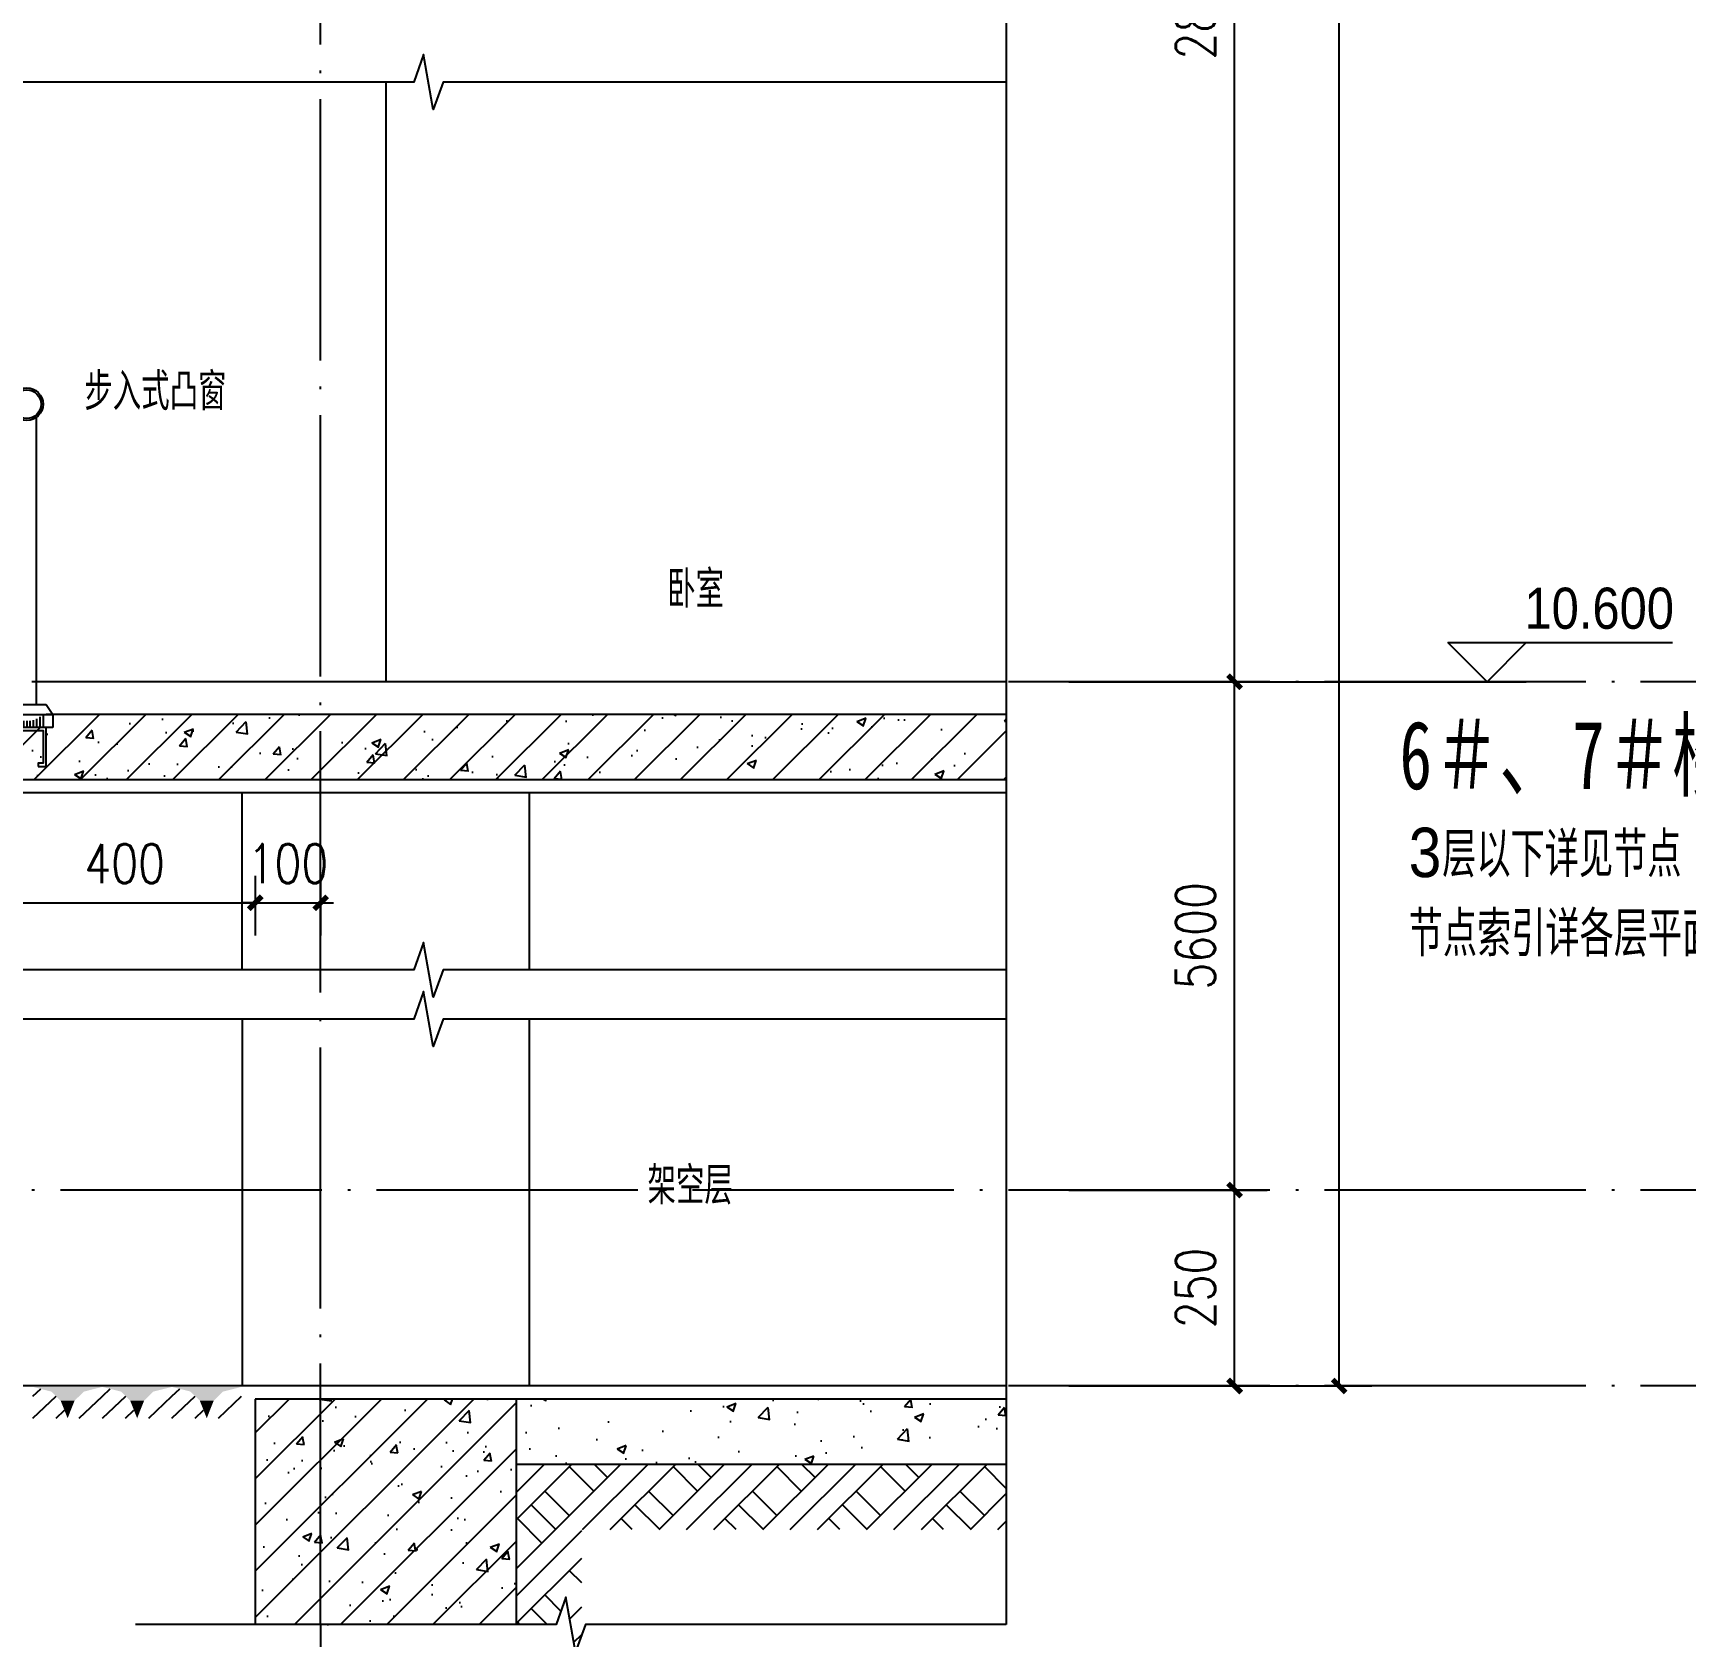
# Model space of a CAD drawing. Extents: x 718358 to 1668613, y -348838 to -159582.
# Drawn here: x 839850 to 842382, y -335415 to -332959 of the extents above; entities that cross this region are included whole.
import ezdxf

# ---------------------------------------------------------------- set-up
doc = ezdxf.new("R2010")
doc.units = 0
doc.header["$LTSCALE"] = 1000
doc.linetypes.add('DOTE', pattern=[2.42, 2, -0.2, 0.02, -0.2])
for name, color, linetype in [('建-可见线', 7, 'Continuous'), ('建-图例填充', 251, 'Continuous'), ('建-墙体', 2, 'Continuous'), ('建-尺寸', 73, 'Continuous'), ('建-房间名', 7, 'Continuous'), ('建-标高', 3, 'Continuous'), ('建-楼梯-护栏', 163, 'Continuous'), ('建-符号', 3, 'Continuous'), ('建-符号说明', 7, 'Continuous'), ('建-轮廓线', 7, 'Continuous'), ('建-轴标', 3, 'Continuous'), ('建-轴网', 14, 'DOTE')]:
    doc.layers.add(name, color=color, linetype=linetype)
doc.styles.add('_TCH_DIM', font='gt单线西文.shx', dxfattribs={"width": 0.8, "bigfont": 'gt单线中文.shx'})
doc.styles.add('_TCH_SPACE', font='gt单线西文.shx', dxfattribs={"width": 0.8, "height": 5, "bigfont": 'gt单线中文.shx'})
doc.styles.add('DIM_FONT', font='SIMPLEX.shx', dxfattribs={"width": 0.8, "bigfont": 'GBCBIG.shx'})
doc.styles.add('黑体字', font='simhei.ttf', dxfattribs={"width": 0.7})
doc.dimstyles.new('DIMN20', dxfattribs={"dimscale": 0.2, "dimtxt": 300, "dimasz": 100, "dimexe": 250, "dimexo": 300, "dimgap": 150, "dimtad": 1, "dimdec": 0, "dimzin": 0, "dimdsep": 46, "dimtxsty": 'DIM_FONT', "dimblk": 'ARCHTICK', "dimcen": 0.09, "dimdle": 1, "dimclrt": 7, "dimazin": 2, "dimtfac": 1, "dimtdec": 0, "dimtix": 1, "dimtmove": 2, "dimatfit": 3, "dimldrblk": 'ARCHTICK', "dimfxl": 1, "dimtolj": 1, "dimtzin": 0, "dimarcsym": 0})

# ---------------------------------------------------------------- blocks, each defined once
blk = doc.blocks.new('A$C7DA27D25')
for p, q in [((25, 95), (25, 535)), ((55, 95), (55, 535)), ((10, 95), (0, 80)), ((0, 80), (0, 60)), ((0, 80), (80, 80)), ((10, 95), (70, 95)), ((15, 80), (15, 60)), ((20, 76.1), (20, 60)), ((60, 76.1), (60, 60)), ((65, 80), (65, 60)), ((70, 95), (80, 80)), ((80, 80), (80, 60)), ((80, 60), (0, 60)), ((15, 75), (15, 70)), ((15, 65), (15, 60)), ((25, 73.2), (25, 60)), ((30, 71.3), (30, 60)), ((35, 70.2), (35, 60)), ((40, 69.9), (40, 60)), ((45, 70.2), (45, 60)), ((50, 71.3), (50, 60)), ((55, 73.2), (55, 60)), ((65, 75), (65, 70)), ((65, 65), (65, 60))]:
    blk.add_line(p, q)
blk.add_lwpolyline([(57.5, 0), (70, 0), (70, 60), (10, 60), (10, 0), (22.5, 0), (22.5, 5), (15, 5), (15, 55), (65, 55), (65, 5), (57.5, 5)], close=True)
for radius in [25, 22]:
    blk.add_circle((40, 555), radius)
blk = doc.blocks.new('$LinePat$00000015')
for p, q in [((0, -90), (71, -19)), ((0, -300), (211, -89)), ((420, -300), (630, -90)), ((210, -300), (286, -224))]:
    blk.add_line(p, q)
for points in [[(0, 0), (630, 0), (168, -45), (462, -45)], [(168, -45), (462, -45), (252, -132), (378, -132)], [(252, -132), (378, -132), (315, -300)]]:
    blk.add_solid(points)
blk = doc.blocks.new('_ArchTick')
at = {"color": 0, "linetype": 'ByBlock', "const_width": 0.4}
blk.add_lwpolyline([(-0.5, -0.5), (0.5, 0.5)], dxfattribs=at)
blk = doc.blocks.new('*D1410')
at = {"layer": 'Defpoints', "color": 0, "transparency": 16777216}
for p in [(841376.5, -334730.5), (841690.3, -334730.5), (841376.5, -335030.5)]:
    blk.add_point(p, dxfattribs=at)
at = {"layer": '建-尺寸', "color": 0, "lineweight": -2, "transparency": 16777216}
for p, q in [((841436.5, -334730.5), (841740.3, -334730.5)), ((841690.3, -335030.7), (841690.3, -334730.3)), ((841436.5, -335030.5), (841740.3, -335030.5))]:
    blk.add_line(p, q, dxfattribs=at)
at = {"layer": '建-尺寸', "color": 0, "lineweight": -2, "transparency": 16777216, "xscale": 20, "yscale": 20, "zscale": 20}
for p, rotation in [((841690.3, -334730.5), 90), ((841690.3, -335030.5), 270)]:
    blk.add_blockref('_ArchTick', p, dxfattribs=dict(at, rotation=rotation))
at = {"layer": '建-尺寸', "color": 7, "transparency": 16777216, "insert": (841630.3, -334880.5), "char_height": 60, "attachment_point": 5, "rotation": 90, "style": 'DIM_FONT'}
blk.add_mtext('\\A1;250', dxfattribs=at)
blk = doc.blocks.new('*D1411')
at = {"layer": 'Defpoints', "color": 0, "transparency": 16777216}
for p in [(841376.5, -333951.9), (841690.3, -333951.9), (841376.5, -334730.5)]:
    blk.add_point(p, dxfattribs=at)
at = {"layer": '建-尺寸', "color": 0, "lineweight": -2, "transparency": 16777216}
for p, q in [((841436.5, -333951.9), (841740.3, -333951.9)), ((841690.3, -334730.7), (841690.3, -333951.7)), ((841436.5, -334730.5), (841740.3, -334730.5))]:
    blk.add_line(p, q, dxfattribs=at)
at = {"layer": '建-尺寸', "color": 0, "lineweight": -2, "transparency": 16777216, "xscale": 20, "yscale": 20, "zscale": 20}
for p, rotation in [((841690.3, -333951.9), 90), ((841690.3, -334730.5), 270)]:
    blk.add_blockref('_ArchTick', p, dxfattribs=dict(at, rotation=rotation))
at = {"layer": '建-尺寸', "color": 7, "transparency": 16777216, "insert": (841630.3, -334341.2), "char_height": 60, "attachment_point": 5, "rotation": 90, "style": 'DIM_FONT'}
blk.add_mtext('\\A1;5600', dxfattribs=at)
blk = doc.blocks.new('*D1412')
at = {"layer": 'Defpoints', "color": 0, "transparency": 16777216}
for p in [(841376.5, -331881.6), (841690.3, -331881.6), (841376.5, -333951.9)]:
    blk.add_point(p, dxfattribs=at)
at = {"layer": '建-尺寸', "color": 0, "lineweight": -2, "transparency": 16777216}
for p, q in [((841436.5, -331881.6), (841740.3, -331881.6)), ((841690.3, -333952.1), (841690.3, -331881.4)), ((841436.5, -333951.9), (841740.3, -333951.9))]:
    blk.add_line(p, q, dxfattribs=at)
at = {"layer": '建-尺寸', "color": 0, "lineweight": -2, "transparency": 16777216, "xscale": 20, "yscale": 20, "zscale": 20}
for p, rotation in [((841690.3, -331881.6), 90), ((841690.3, -333951.9), 270)]:
    blk.add_blockref('_ArchTick', p, dxfattribs=dict(at, rotation=rotation))
at = {"layer": '建-尺寸', "color": 7, "transparency": 16777216, "insert": (841630.3, -332916.8), "char_height": 60, "attachment_point": 5, "rotation": 90, "style": 'DIM_FONT'}
blk.add_mtext('\\A1;2800', dxfattribs=at)
blk = doc.blocks.new('*D1421')
at = {"layer": 'Defpoints', "color": 0, "transparency": 16777216}
for p in [(841376.5, -322241), (841850.3, -322241), (841376.5, -335030.5)]:
    blk.add_point(p, dxfattribs=at)
at = {"layer": '建-尺寸', "color": 0, "lineweight": -2, "transparency": 16777216}
for p, q in [((841436.5, -322241), (841900.3, -322241)), ((841850.3, -335030.7), (841850.3, -322240.8)), ((841436.5, -335030.5), (841900.3, -335030.5))]:
    blk.add_line(p, q, dxfattribs=at)
at = {"layer": '建-尺寸', "color": 0, "lineweight": -2, "transparency": 16777216, "xscale": 20, "yscale": 20, "zscale": 20}
for p, rotation in [((841850.3, -322241), 90), ((841850.3, -335030.5), 270)]:
    blk.add_blockref('_ArchTick', p, dxfattribs=dict(at, rotation=rotation))
at = {"layer": '建-尺寸', "color": 7, "transparency": 16777216, "insert": (841788.3, -328635.8), "char_height": 60, "attachment_point": 5, "rotation": 90, "style": 'DIM_FONT'}
blk.add_mtext('\\A1;祥各栋立面图', dxfattribs=at)
blk = doc.blocks.new('*D2887')
at = {"layer": 'Defpoints', "color": 0, "transparency": 16777216}
for p in [(840190.2, -334189), (840290.3, -334189), (840290.3, -334290.5)]:
    blk.add_point(p, dxfattribs=at)
at = {"layer": '建-尺寸', "color": 0, "lineweight": -2, "transparency": 16777216}
for p, q in [((840190.2, -334249), (840190.2, -334340.5)), ((840290.3, -334249), (840290.3, -334340.5)), ((840190.2, -334290.5), (840170.2, -334290.5)), ((840190.2, -334290.5), (840290.3, -334290.5)), ((840290.3, -334290.5), (840310.3, -334290.5))]:
    blk.add_line(p, q, dxfattribs=at)
at = {"layer": '建-尺寸', "color": 0, "lineweight": -2, "transparency": 16777216, "xscale": 20, "yscale": 20, "zscale": 20}
for p, rotation in [((840190.2, -334290.5), 6.247534098058338e-05), ((840290.3, -334290.5), 180.000062475341)]:
    blk.add_blockref('_ArchTick', p, dxfattribs=dict(at, rotation=rotation))
at = {"layer": '建-尺寸', "color": 7, "transparency": 16777216, "insert": (840240.3, -334230.5), "char_height": 60, "attachment_point": 5, "rotation": 0.0001, "style": 'DIM_FONT'}
blk.add_mtext('\\A1;100', dxfattribs=at)
blk = doc.blocks.new('*D2888')
at = {"layer": 'Defpoints', "color": 0, "transparency": 16777216}
for p in [(839790.2, -334189), (840190.2, -334189), (840190.2, -334290.5)]:
    blk.add_point(p, dxfattribs=at)
at = {"layer": '建-尺寸', "color": 0, "lineweight": -2, "transparency": 16777216}
for p, q in [((839790.2, -334249), (839790.2, -334340.5)), ((840190.2, -334249), (840190.2, -334340.5)), ((839790, -334290.5), (840190.4, -334290.5))]:
    blk.add_line(p, q, dxfattribs=at)
at = {"layer": '建-尺寸', "color": 0, "lineweight": -2, "transparency": 16777216, "xscale": 20, "yscale": 20, "zscale": 20}
for p, rotation in [((839790.2, -334290.5), 180.0000624753453), ((840190.2, -334290.5), 6.247534528695654e-05)]:
    blk.add_blockref('_ArchTick', p, dxfattribs=dict(at, rotation=rotation))
at = {"layer": '建-尺寸', "color": 7, "transparency": 16777216, "insert": (839990.2, -334230.5), "char_height": 60, "attachment_point": 5, "rotation": 0.0001, "style": 'DIM_FONT'}
blk.add_mtext('\\A1;400', dxfattribs=at)

msp = doc.modelspace()

# ---------------------------------------------------------------- hatches: boundary and pattern name
at = {"layer": '建-图例填充'}
h = msp.add_hatch(dxfattribs=at)
h.set_pattern_fill('钢筋混凝土', color=256, scale=20, style=0)
h.set_pattern_definition([(45, (-621.426, 0), (-35.355339, 35.355339), []), (50, (-621.43, 0), (143.452037, -12.550427), [15, -165]), (355, (-621.43, 0), (-27.750267, 150.438427), [12, -132]), (100.4514, (-609.47, -1.05), (115.701876, 137.887908), [12.748038, -140.228422]), (46.1842, (-621.43, 40), (213.44821, -33.103803), [22.5, -247.5]), (96.6356, (-603.64, 37.24), (186.93254, 194.823574), [19.12206, -210.3426]), (351.1842, (-621.43, 40), (186.93239, 194.82372), [18, -198]), (21, (-601.43, 30), (119.38141, -80.523778), [15, -165]), (326, (-601.43, 30), (48.663066, 145.03001), [12, -132]), (71.4514, (-591.48, 23.29), (168.044526, 64.5061), [12.748038, -140.228422]), (37.5, (-621.426, 0), (2.431971, 66.5787708), [0, -130.4, 0, -134, 0, -132.5]), (7.5, (-621.426, 0), (52.6139075, 78.8823424), [0, -76.4, 0, -127.4, 0, -50.5]), (327.5, (-666.026, 0), (106.7644872, -4.5109743), [0, -50, 0, -156, 0, -207]), (317.5, (-686.03, 0), (116.637234, 20.020996), [0, -65, 0, -103.6, 0, -147])])
h.paths.add_polyline_path([(839590.2, -334101.9), (840590.2, -334101.9), (840590.2, -334101.9), (841340.6, -334101.9), (841340.6, -334001.9), (839880.2, -334001.9), (839880.2, -334021.9), (839870.2, -334021.9), (839870.2, -334061.9), (839857.7, -334061.9), (839857.7, -334056.9), (839865.2, -334056.9), (839865.2, -334006.9), (839865.2, -334006.9), (839865.2, -334021.9), (839860.2, -334021.9), (839860.2, -334006.9), (839815.2, -334006.9), (839815.2, -334056.9), (839822.7, -334056.9), (839822.7, -334061.9), (839810.2, -334061.9), (839810.2, -334021.9), (839800.2, -334021.9), (839800.2, -334001.9), (839790.2, -334001.9), (839790.2, -333851.9), (839690.2, -333851.9), (839590.2, -333851.9)])
h = msp.add_hatch(dxfattribs=at)
h.set_pattern_fill('钢筋混凝土', color=256, scale=20, style=0)
h.set_pattern_definition([(45, (4791.37, 397), (-35.355339, 35.355339), []), (50, (4791.37, 397), (143.452037, -12.550427), [15, -165]), (355, (4791.37, 397), (-27.750267, 150.438427), [12, -132]), (100.4514, (4803.32, 395.95), (115.701876, 137.887908), [12.748038, -140.228422]), (46.1842, (4791.37, 437), (213.44821, -33.103803), [22.5, -247.5]), (96.6356, (4809.16, 434.24), (186.93254, 194.823574), [19.12206, -210.3426]), (351.1842, (4791.37, 437), (186.93239, 194.82372), [18, -198]), (21, (4811.37, 427), (119.38141, -80.523778), [15, -165]), (326, (4811.37, 427), (48.663066, 145.03001), [12, -132]), (71.4514, (4821.32, 420.29), (168.044526, 64.5061), [12.748038, -140.228422]), (37.5, (4791.37, 397), (2.431971, 66.5787708), [0, -130.4, 0, -134, 0, -132.5]), (7.5, (4791.37, 397), (52.6139075, 78.8823424), [0, -76.4, 0, -127.4, 0, -50.5]), (327.5, (4746.77, 397), (106.7644872, -4.5109743), [0, -50, 0, -156, 0, -207]), (317.5, (4726.77, 397), (116.637234, 20.020996), [0, -65, 0, -103.6, 0, -147])])
h.paths.add_polyline_path([(840190.3, -335395.9), (840590.2, -335395.9), (840590.2, -335050.5), (840190.3, -335050.5)])
h = msp.add_hatch(dxfattribs=at)
h.set_pattern_fill('混凝土', color=256, scale=20, style=0)
h.set_pattern_definition([(50, (-621.43, 417), (143.452037, -12.550427), [15, -165]), (355, (-621.43, 417), (-27.750267, 150.438427), [12, -132]), (100.4514, (-609.47, 415.95), (115.701876, 137.887908), [12.748038, -140.228422]), (46.1842, (-621.43, 457), (213.44821, -33.103803), [22.5, -247.5]), (96.6356, (-603.64, 454.24), (186.93254, 194.823574), [19.12206, -210.3426]), (351.1842, (-621.43, 457), (186.93239, 194.82372), [18, -198]), (21, (-601.43, 447), (119.38141, -80.523778), [15, -165]), (326, (-601.43, 447), (48.663066, 145.03001), [12, -132]), (71.4514, (-591.48, 440.29), (168.044526, 64.5061), [12.748038, -140.228422]), (37.5, (-621.426, 417), (2.431971, 66.5787708), [0, -130.4, 0, -134, 0, -132.5]), (7.5, (-621.426, 417), (52.6139075, 78.8823424), [0, -76.4, 0, -127.4, 0, -50.5]), (327.5, (-666.026, 417), (106.7644872, -4.5109743), [0, -50, 0, -156, 0, -207]), (317.5, (-686.03, 417), (116.637234, 20.020996), [0, -65, 0, -103.6, 0, -147])])
h.paths.add_polyline_path([(840590.2, -335050.5), (840590.2, -335150.5), (841340.6, -335150.5), (841340.6, -335050.5)])
h = msp.add_hatch(dxfattribs=at)
h.set_pattern_fill('夯实土壤', color=256, scale=20, style=0)
h.set_pattern_definition([(45, (385454.04, -402271.68), (-79.478802, 79.478802), []), (45, (385496.04, -402271.68), (-79.478802, 79.478802), []), (45, (385538.04, -402271.68), (-79.478802, 79.478802), []), (135, (385454.04, -402271.68), (-79.478802, -79.478802), [53, -59.4]), (135, (385475.04, -402250.68), (-79.478802, -79.478802), [53, -59.4]), (135, (385496.04, -402229.68), (-79.478802, -79.478802), [53, -59.4])])
h.paths.add_polyline_path([(840680.9, -335437.9), (840690.2, -335412.2), (840690.2, -335250.5), (841340.6, -335250.5), (841340.6, -335150.5), (840590.2, -335150.5), (840590.2, -335395.9), (840651.2, -335395.9), (840666.1, -335353.9)])

# ---------------------------------------------------------------- linework, layer by layer
at = {"layer": '建-可见线'}
for p, q in [((840170.3, -335030.5), (839636.5, -335030.5)), ((841340.6, -335030.5), (840170.3, -335030.5))]:
    msp.add_line(p, q, dxfattribs=at)
at = {"layer": '建-墙体'}
for p, q in [((839590.2, -334101.9), (841340.6, -334101.9)), ((841340.6, -335050.5), (840190.3, -335050.5)), ((840190.3, -335050.5), (840190.3, -335395.9)), ((840590.2, -335395.9), (840590.2, -335050.5)), ((841340.6, -335150.5), (840590.2, -335150.5))]:
    msp.add_line(p, q, dxfattribs=at)
msp.add_lwpolyline([(841340.6, -334001.9), (839870.2, -334001.9)], dxfattribs=at)
at = {"layer": '建-标高'}
for p, q in [((842077, -333951.9), (842017, -333891.9)), ((842017, -333891.9), (842361, -333891.9)), ((842077, -333951.9), (842137, -333891.9)), ((841713.6, -333951.9), (842137, -333951.9))]:
    msp.add_line(p, q, dxfattribs=at)
at = {"layer": '建-符号'}
for points in [[(841340.6, -320529.5), (841340.6, -327940.2), (841382.6, -327955.5), (841298.6, -327970.3), (841340.6, -327985.2), (841340.6, -335395.9)], [(841340.6, -333033.5), (840477.9, -333033.5), (840462.6, -333075.5), (840447.8, -332991.5), (840432.9, -333033.5), (839570.2, -333033.5)], [(841340.6, -334393.2), (840477.9, -334393.2), (840462.6, -334435.2), (840447.8, -334351.2), (840432.9, -334393.2), (839570.2, -334393.2)], [(841340.6, -334468.6), (840477.9, -334468.6), (840462.7, -334510.6), (840447.8, -334426.6), (840432.9, -334468.6), (839570.3, -334468.6)], [(841340.6, -335395.9), (840696.2, -335395.9), (840680.9, -335437.9), (840666.1, -335353.9), (840651.2, -335395.9), (840006.7, -335395.9)]]:
    msp.add_lwpolyline(points, dxfattribs=at)
at = {"layer": '建-轮廓线', "color": 253}
for p, q in [((840390.2, -333033.5), (840390.2, -333951.9)), ((840170.2, -334393.2), (840170.2, -334121.9)), ((840610.2, -334393.2), (840610.2, -334121.9)), ((840610.2, -335030.5), (840610.2, -334468.6))]:
    msp.add_line(p, q, dxfattribs=at)
at = {"layer": '建-轮廓线'}
msp.add_line((841340.6, -334121.9), (839610.2, -334121.9), dxfattribs=at)
msp.add_lwpolyline([(841340.6, -333951.9), (839850.2, -333951.9)], dxfattribs=at)
at = {"layer": '建-轮廓线', "color": 253}
msp.add_lwpolyline([(840170.3, -334468.6), (840170.3, -335030.5)], dxfattribs=at)
at = {"layer": '建-轴标'}
msp.add_line((840290.3, -335395.9), (840290.3, -335534), dxfattribs=at)
at = {"layer": '建-轴网', "ltscale": 0.2}
for p, q in [((840290.3, -335395.9), (840290.3, -320766)), ((843196, -333951.9), (839123.4, -333951.9)), ((843196, -334730.5), (839123.4, -334730.5)), ((843196, -335030.5), (839123.4, -335030.5))]:
    msp.add_line(p, q, dxfattribs=at)

# ---------------------------------------------------------------- block references
at = {"layer": '建-图例填充', "xscale": 0.1691010794851489, "yscale": 0.16, "zscale": 0.16, "rotation": 3.652685417696787e-08}
for p in [(839849.6, -335031.9), (839956.1, -335031.9), (840062.7, -335031.9)]:
    msp.add_blockref('$LinePat$00000015', p, dxfattribs=at)
at = {"layer": '建-楼梯-护栏'}
msp.add_blockref('A$C7DA27D25', (839800.2, -334081.9), dxfattribs=at)

# ---------------------------------------------------------------- texts
at = {"layer": '建-房间名', "style": '_TCH_SPACE', "width": 0.8}
for s, p in [('步入式凸窗', (839928.4, -333536.2)), ('卧室', (840821.1, -333839.1)), ('架空层', (840791.1, -334752.2))]:
    msp.add_text(s, height=57.32, dxfattribs=at).set_placement(p)
at = {"layer": '建-标高', "style": '_TCH_DIM', "width": 0.888889}
msp.add_text('10.600', height=63, dxfattribs=at).set_placement((842134.2, -333870.9))
at = {"layer": '建-符号', "color": 7, "style": '黑体字', "width": 0.7}
for s, height, p in [('6', 104.6, (841942.8, -334116.5, 0)), ('＃、', 104.56, (841995.7, -334116.5, 0)), ('7', 104.6, (842207.4, -334116.5, 0)), ('＃楼', 104.56, (842260.3, -334116.5, 0))]:
    msp.add_text(s, height=height, dxfattribs=at).set_placement(p)
at = {"layer": '建-符号说明', "style": '_TCH_DIM'}
for s, height, width, p in [('3', 75.7, 0.888889, (841956.9, -334251.2)), ('层以下详见节点', 68.9, 0.8, (842008.2, -334251.2)), ('节点索引详各层平面图', 68.9, 0.8, (841956.9, -334372.7))]:
    msp.add_text(s, height=height, dxfattribs=dict(at, width=width)).set_placement(p)

# ---------------------------------------------------------------- dimensions: what is measured, and where the dimension line sits
at = {"layer": '建-尺寸'}
for p1, p2, distance, text, picture, middle in [((841376.5, -335030.5), (841376.5, -322241), -473.8, '祥各栋立面图', '*D1421', (841788.3, -328635.8)), ((841376.5, -333951.9), (841376.5, -331881.6), -313.8, '2800', '*D1412', (841630.3, -332916.8)), ((841376.5, -334730.5), (841376.5, -333951.9), -313.8, '5600', '*D1411', (841630.3, -334341.2)), ((841376.5, -335030.5), (841376.5, -334730.5), -313.8, '250', '*D1410', (841630.3, -334880.5))]:
    dim = msp.add_aligned_dim(p1=p1, p2=p2, distance=distance, text=text, dimstyle='DIMN20', dxfattribs=at)
    dim.commit()
    dim.dimension.update_dxf_attribs({"geometry": picture, "text_midpoint": middle})
for p1, p2, picture, middle in [((839790.2, -334189), (840190.2, -334189), '*D2888', (839990.2, -334230.5)), ((840190.2, -334189), (840290.3, -334189), '*D2887', (840240.3, -334230.5))]:
    dim = msp.add_aligned_dim(p1=p1, p2=p2, distance=-101.5, dimstyle='DIMN20', dxfattribs=at)
    dim.commit()
    dim.dimension.update_dxf_attribs({"geometry": picture, "text_midpoint": middle})

doc.saveas('drawing.dxf')
